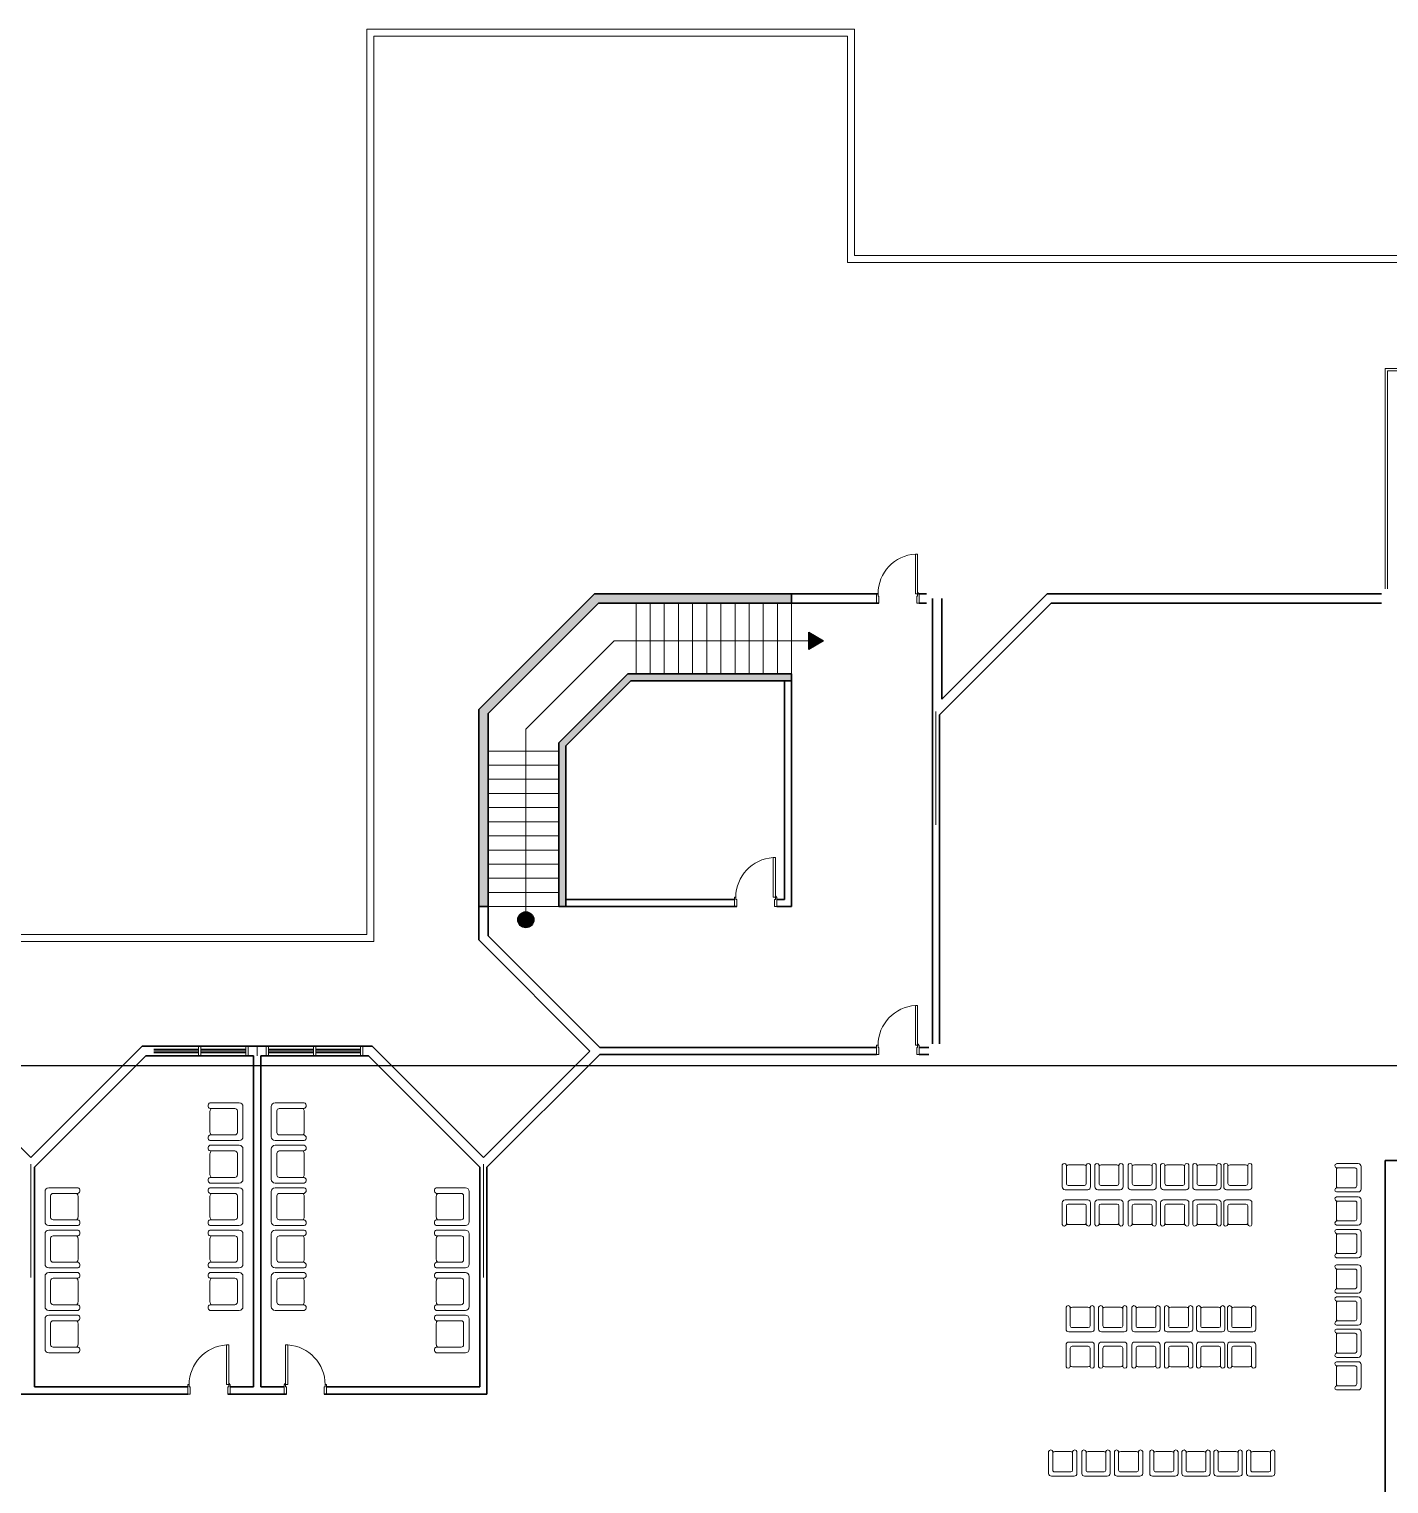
# Model space of a CAD drawing. Extents: x -64 to 135, y 290 to 405.
# Drawn here: x 36.56 to 65.41, y 368.22 to 399.07 of the extents above; entities that cross this region are included whole.
import ezdxf

# ---------------------------------------------------------------- set-up
doc = ezdxf.new("R2010")
doc.units = 0
doc.header["$LTSCALE"] = 0.15
for name, color, linetype in [('0 ARCH', 252, 'Continuous'), ('bound', 252, 'Continuous'), ('d1', 252, 'Continuous')]:
    doc.layers.add(name, color=color, linetype=linetype)
for name, color, linetype, lineweight in [('anal', 252, 'Continuous', 20), ('DOOR', 252, 'Continuous', 20), ('elev', 252, 'Continuous', 9), ('FUR', 252, 'Continuous', 9), ('wall', 252, 'Continuous', 30)]:
    doc.layers.add(name, color=color, linetype=linetype, lineweight=lineweight)

# ---------------------------------------------------------------- blocks, each defined once
blk = doc.blocks.new('SEAT02')
at = {"layer": 'FUR'}
for p, q in [((0, 0.32), (0, -0.32)), ((0.7, 0.4), (0.08, 0.4)), ((0.12, 0.23), (0.12, -0.23)), ((0.697, 0.28), (0.17, 0.28)), ((0.7, -0.22), (0.7, 0.22)), ((0.17, -0.28), (0.697, -0.28)), ((0.08, -0.4), (0.7, -0.4))]:
    blk.add_line(p, q, dxfattribs=at)
for centre, radius, start, end in [((0.08, 0.32), 0.08, 90, 180), ((0.677, 0.341), 0.0639, 288.8562, 68.5025), ((0.17, 0.23), 0.05, 90, 180), ((0.62, 0.22), 0.08, 0, 48.5904), ((0.17, -0.23), 0.05, 180, 270), ((0.62, -0.22), 0.08, 311.4096, 0), ((0.677, -0.341), 0.0639, 291.4975, 71.1438), ((0.08, -0.32), 0.08, 180, 270)]:
    blk.add_arc(centre, radius, start, end, dxfattribs=at)
blk = doc.blocks.new('D90')
at = {"layer": 'DOOR'}
for points in [[(0.03, 0.2), (0.03, 1.04), (0.078, 1.04), (0.078, 0.2)], [(0.03, 0.2), (0, 0.2), (0, 0), (0.05, 0), (0.05, 0.15), (0.03, 0.15)], [(0.87, 0.2), (0.9, 0.2), (0.9, 0), (0.85, 0), (0.85, 0.15), (0.87, 0.15)]]:
    blk.add_lwpolyline(points, close=True, dxfattribs=at)
blk.add_circle((0.02, 0.21), 0.01, dxfattribs=at)
blk.add_arc((0.025, 0.197), 0.845, 0.2218, 86.3889, dxfattribs=at)
blk = doc.blocks.new('ARCH')
at = {"layer": 'd1'}
for points in [[(53.414, 386.1), (53.1, 386.281), (53.1, 385.919)], [(47.27, 380.185, 1), (46.93, 380.185, 1)]]:
    blk.add_hatch(color=256, dxfattribs=at).paths.add_polyline_path(points)
at = {"layer": 'wall'}
h = blk.add_hatch(color=256, dxfattribs=at)
h.paths.add_polyline_path([(52.737, 385.4), (49.263, 385.4), (47.8, 383.937), (47.8, 380.463), (47.95, 380.463), (47.95, 380.613), (47.95, 383.875), (49.325, 385.25), (52.587, 385.25), (52.737, 385.25)])
h.paths.add_polyline_path([(52.737, 387.1), (48.559, 387.1), (48.459, 387), (52.737, 387)])
h.paths.add_polyline_path([(52.737, 387), (48.459, 387), (46.4, 384.941), (46.4, 384.659), (48.641, 386.9), (52.737, 386.9)])
h.paths.add_polyline_path([(46.3, 384.559), (46.4, 384.659), (46.4, 384.941), (46.1, 384.641), (46.1, 380.463), (46.3, 380.463)])
at = {"layer": 'anal'}
for p, q in [((43.725, 387), (43.725, 399.075)), ((43.725, 399.075), (54.075, 399.075)), ((54.075, 394.275), (54.075, 399.075)), ((43.875, 387), (43.875, 398.925)), ((43.875, 398.925), (53.925, 398.925)), ((53.925, 394.125), (53.925, 398.925)), ((65.925, 394.125), (53.925, 394.125)), ((65.925, 394.275), (54.075, 394.275)), ((65.325, 391.875), (65.325, 387.2)), ((69.275, 391.875), (65.325, 391.875)), ((65.375, 391.825), (65.375, 387.2)), ((69.275, 391.825), (65.375, 391.825)), ((65.375, 389.525), (65.375, 387.2)), ((43.725, 379.875), (43.725, 387)), ((43.875, 379.725), (43.875, 387)), ((55.8, 382.2), (55.8, 384.6)), ((55.8, 382.2), (55.8, 384.6)), ((55.8, 382.2), (55.8, 384.6)), ((55.8, 382.2), (55.8, 384.6)), ((55.8, 382.2), (55.8, 384.6)), ((55.8, 382.2), (55.8, 384.6)), ((55.8, 382.2), (55.8, 384.6)), ((55.8, 382.2), (55.8, 384.6)), ((55.8, 382.2), (55.8, 384.6)), ((55.8, 382.2), (55.8, 384.6)), ((55.8, 382.2), (55.8, 384.6)), ((55.8, 382.2), (55.8, 384.6)), ((55.8, 382.2), (55.8, 384.6)), ((55.8, 382.2), (55.8, 384.6)), ((55.8, 382.2), (55.8, 384.6)), ((55.8, 382.2), (55.8, 384.6)), ((55.8, 382.2), (55.8, 384.6)), ((55.8, 382.2), (55.8, 384.6)), ((5.325, 379.875), (43.725, 379.875)), ((5.475, 379.725), (43.875, 379.725)), ((39.208, 377.44), (40.158, 377.44)), ((39.208, 377.415), (40.158, 377.415)), ((39.208, 377.385), (40.158, 377.385)), ((40.158, 377.5), (40.158, 377.3)), ((40.208, 377.5), (40.208, 377.3)), ((40.208, 377.44), (41.158, 377.44)), ((40.208, 377.415), (41.158, 377.415)), ((40.208, 377.385), (41.158, 377.385)), ((41.158, 377.5), (41.158, 377.3)), ((41.158, 377.4), (41.158, 377.3)), ((41.208, 377.5), (41.592, 377.5)), ((41.208, 377.4), (41.208, 377.5)), ((41.208, 377.4), (41.208, 377.3)), ((41.4, 377.5), (41.4, 377.3)), ((41.592, 377.4), (41.592, 377.5)), ((41.592, 377.4), (41.592, 377.3)), ((41.642, 377.5), (41.642, 377.3)), ((42.592, 377.44), (41.642, 377.44)), ((42.592, 377.415), (41.642, 377.415)), ((41.642, 377.4), (41.642, 377.3)), ((42.592, 377.385), (41.642, 377.385)), ((42.592, 377.5), (42.592, 377.3)), ((42.642, 377.5), (42.642, 377.3)), ((43.592, 377.44), (42.642, 377.44)), ((43.592, 377.415), (42.642, 377.415)), ((43.592, 377.385), (42.642, 377.385)), ((43.592, 377.5), (43.592, 377.3)), ((43.592, 377.4), (43.592, 377.3)), ((43.642, 377.4), (43.642, 377.5)), ((43.642, 377.4), (43.642, 377.3)), ((39.208, 377.36), (40.158, 377.36)), ((40.208, 377.36), (41.158, 377.36)), ((42.592, 377.36), (41.642, 377.36)), ((43.592, 377.36), (42.642, 377.36)), ((36.6, 372.6), (36.6, 375)), ((36.6, 372.6), (36.6, 375)), ((36.6, 372.6), (36.6, 375)), ((36.6, 372.6), (36.6, 375)), ((36.6, 372.6), (36.6, 375)), ((36.6, 372.6), (36.6, 375)), ((36.6, 372.6), (36.6, 375)), ((36.6, 372.6), (36.6, 375)), ((36.6, 372.6), (36.6, 375)), ((36.6, 372.6), (36.6, 375)), ((36.6, 372.6), (36.6, 375)), ((36.6, 372.6), (36.6, 375)), ((36.6, 372.6), (36.6, 375)), ((36.6, 372.6), (36.6, 375)), ((36.6, 372.6), (36.6, 375)), ((36.6, 372.6), (36.6, 375)), ((36.6, 372.6), (36.6, 375)), ((36.6, 372.6), (36.6, 375)), ((46.2, 372.6), (46.2, 375)), ((46.2, 372.6), (46.2, 375)), ((46.2, 372.6), (46.2, 375)), ((46.2, 372.6), (46.2, 375)), ((46.2, 372.6), (46.2, 375)), ((46.2, 372.6), (46.2, 375)), ((46.2, 372.6), (46.2, 375)), ((46.2, 372.6), (46.2, 375)), ((46.2, 372.6), (46.2, 375)), ((46.2, 372.6), (46.2, 375)), ((46.2, 372.6), (46.2, 375)), ((46.2, 372.6), (46.2, 375)), ((46.2, 372.6), (46.2, 375)), ((46.2, 372.6), (46.2, 375)), ((46.2, 372.6), (46.2, 375)), ((46.2, 372.6), (46.2, 375)), ((46.2, 372.6), (46.2, 375)), ((46.2, 372.6), (46.2, 375))]:
    blk.add_line(p, q, dxfattribs=at)
at = {"layer": 'bound', "color": 2}
blk.add_lwpolyline([(91.902, 377.348), (94.426, 377.348), (94.426, 312.722), (-14.994, 312.722), (-14.994, 377.09), (94.639, 377.09)], dxfattribs=at)
at = {"layer": 'd1'}
blk.add_lwpolyline([(53.414, 386.1), (53.1, 385.919), (53.1, 386.281)], close=True, dxfattribs=at)
blk.add_circle((47.1, 380.185), 0.17, dxfattribs=at)
at = {"layer": 'DOOR'}
for p, q in [((55.363, 387.94), (55.363, 387.1)), ((55.411, 387.94), (55.363, 387.94)), ((55.411, 387.1), (55.411, 387.94)), ((54.541, 387.1), (54.541, 386.9)), ((54.571, 387.1), (54.541, 387.1)), ((54.571, 387.05), (54.571, 387.1)), ((54.591, 387.05), (54.571, 387.05)), ((54.591, 386.9), (54.591, 387.05)), ((55.363, 387.1), (55.411, 387.1)), ((55.391, 387.05), (55.411, 387.05)), ((55.391, 386.9), (55.391, 387.05)), ((55.411, 387.05), (55.411, 387.1)), ((55.411, 387.1), (55.421, 387.1)), ((55.421, 387.1), (55.441, 387.1)), ((55.441, 387.1), (55.441, 386.9)), ((54.541, 386.9), (54.591, 386.9)), ((55.441, 386.9), (55.391, 386.9)), ((52.344, 381.503), (52.344, 380.663)), ((52.393, 381.503), (52.344, 381.503)), ((52.393, 380.663), (52.393, 381.503)), ((51.523, 380.663), (51.523, 380.463)), ((51.553, 380.663), (51.523, 380.663)), ((51.523, 380.463), (51.573, 380.463)), ((51.553, 380.613), (51.553, 380.663)), ((51.573, 380.613), (51.553, 380.613)), ((51.573, 380.463), (51.573, 380.613)), ((52.344, 380.663), (52.393, 380.663)), ((52.373, 380.613), (52.393, 380.613)), ((52.373, 380.463), (52.373, 380.613)), ((52.423, 380.463), (52.373, 380.463)), ((52.393, 380.613), (52.393, 380.663)), ((52.393, 380.663), (52.423, 380.663)), ((52.423, 380.663), (52.423, 380.463)), ((55.411, 378.365), (55.363, 378.365)), ((55.363, 378.365), (55.363, 377.525)), ((55.411, 377.525), (55.411, 378.365)), ((54.571, 377.525), (54.541, 377.525)), ((54.541, 377.525), (54.541, 377.325)), ((54.571, 377.475), (54.571, 377.525)), ((54.591, 377.475), (54.571, 377.475)), ((54.591, 377.325), (54.591, 377.475)), ((55.363, 377.525), (55.411, 377.525)), ((55.391, 377.325), (55.391, 377.475)), ((55.391, 377.475), (55.411, 377.475)), ((55.411, 377.525), (55.441, 377.525)), ((55.411, 377.475), (55.411, 377.525)), ((55.441, 377.525), (55.441, 377.325)), ((54.541, 377.325), (54.591, 377.325)), ((55.441, 377.325), (55.391, 377.325))]:
    blk.add_line(p, q, dxfattribs=at)
for centre in [(55.421, 387.11), (52.403, 380.673), (55.421, 377.535)]:
    blk.add_circle(centre, 0.01, dxfattribs=at)
for centre in [(55.416, 387.097), (52.398, 380.659), (55.416, 377.522)]:
    blk.add_arc(centre, 0.845, 93.6111, 179.7782, dxfattribs=at)
at = {"layer": 'elev'}
for p, q in [((49.437, 385.4), (49.437, 386.9)), ((49.737, 385.4), (49.737, 386.9)), ((50.037, 385.4), (50.037, 386.9)), ((50.337, 385.4), (50.337, 386.9)), ((50.637, 385.4), (50.637, 386.9)), ((50.937, 385.4), (50.937, 386.9)), ((51.237, 385.4), (51.237, 386.9)), ((51.537, 385.4), (51.537, 386.9)), ((51.837, 385.4), (51.837, 386.9)), ((52.137, 385.4), (52.137, 386.9)), ((52.437, 385.4), (52.437, 386.9)), ((52.737, 385.4), (52.737, 386.9)), ((48.973, 386.1), (47.1, 384.227)), ((53.4, 386.1), (48.973, 386.1)), ((47.1, 380.185), (47.1, 384.227)), ((47.8, 383.763), (46.3, 383.763)), ((47.8, 383.463), (46.3, 383.463)), ((47.8, 383.163), (46.3, 383.163)), ((47.8, 382.863), (46.3, 382.863)), ((47.8, 382.563), (46.3, 382.563)), ((47.8, 382.263), (46.3, 382.263)), ((47.8, 381.963), (46.3, 381.963)), ((47.8, 381.663), (46.3, 381.663)), ((47.8, 381.363), (46.3, 381.363)), ((47.8, 381.063), (46.3, 381.063)), ((47.8, 380.763), (46.3, 380.763)), ((47.8, 380.463), (46.3, 380.463))]:
    blk.add_line(p, q, dxfattribs=at)
at = {"layer": 'FUR'}
for p, q in [((58.478, 374.984), (58.478, 374.519)), ((58.568, 374.982), (58.568, 374.587)), ((58.943, 374.984), (58.613, 374.984)), ((58.988, 374.587), (58.988, 374.982)), ((59.078, 374.519), (59.078, 374.984)), ((59.17, 374.984), (59.17, 374.519)), ((59.26, 374.982), (59.26, 374.587)), ((59.635, 374.984), (59.305, 374.984)), ((59.68, 374.587), (59.68, 374.982)), ((59.77, 374.519), (59.77, 374.984)), ((59.874, 374.984), (59.874, 374.519)), ((59.964, 374.982), (59.964, 374.587)), ((60.339, 374.984), (60.009, 374.984)), ((60.384, 374.587), (60.384, 374.982)), ((60.474, 374.519), (60.474, 374.984)), ((60.565, 374.984), (60.565, 374.519)), ((60.655, 374.982), (60.655, 374.587)), ((61.03, 374.984), (60.7, 374.984)), ((61.075, 374.587), (61.075, 374.982)), ((61.165, 374.519), (61.165, 374.984)), ((61.247, 374.984), (61.247, 374.519)), ((61.337, 374.982), (61.337, 374.587)), ((61.712, 374.984), (61.382, 374.984)), ((61.757, 374.587), (61.757, 374.982)), ((61.847, 374.519), (61.847, 374.984)), ((61.903, 374.984), (61.903, 374.519)), ((61.993, 374.982), (61.993, 374.587)), ((62.368, 374.984), (62.038, 374.984)), ((62.413, 374.587), (62.413, 374.982)), ((62.503, 374.519), (62.503, 374.984)), ((64.758, 375.011), (64.293, 375.011)), ((64.69, 374.921), (64.295, 374.921)), ((64.818, 374.471), (64.818, 374.951)), ((64.293, 374.876), (64.293, 374.546)), ((64.728, 374.539), (64.728, 374.884)), ((58.538, 374.459), (59.018, 374.459)), ((58.605, 374.549), (58.95, 374.549)), ((59.23, 374.459), (59.71, 374.459)), ((59.297, 374.549), (59.642, 374.549)), ((59.934, 374.459), (60.414, 374.459)), ((60.001, 374.549), (60.346, 374.549)), ((60.625, 374.459), (61.105, 374.459)), ((60.693, 374.549), (61.038, 374.549)), ((61.307, 374.459), (61.787, 374.459)), ((61.374, 374.549), (61.719, 374.549)), ((61.963, 374.459), (62.443, 374.459)), ((62.03, 374.549), (62.375, 374.549)), ((64.293, 374.411), (64.758, 374.411)), ((64.758, 374.307), (64.293, 374.307)), ((64.295, 374.501), (64.69, 374.501)), ((58.478, 373.718), (58.478, 374.183)), ((58.538, 374.243), (59.018, 374.243)), ((58.568, 373.72), (58.568, 374.115)), ((58.605, 374.153), (58.95, 374.153)), ((58.988, 374.115), (58.988, 373.72)), ((59.078, 374.183), (59.078, 373.718)), ((59.17, 373.718), (59.17, 374.183)), ((59.23, 374.243), (59.71, 374.243)), ((59.26, 373.72), (59.26, 374.115)), ((59.297, 374.153), (59.642, 374.153)), ((59.68, 374.115), (59.68, 373.72)), ((59.77, 374.183), (59.77, 373.718)), ((59.874, 373.718), (59.874, 374.183)), ((59.934, 374.243), (60.414, 374.243)), ((59.964, 373.72), (59.964, 374.115)), ((60.001, 374.153), (60.346, 374.153)), ((60.384, 374.115), (60.384, 373.72)), ((60.474, 374.183), (60.474, 373.718)), ((60.565, 373.718), (60.565, 374.183)), ((60.625, 374.243), (61.105, 374.243)), ((60.655, 373.72), (60.655, 374.115)), ((60.693, 374.153), (61.038, 374.153)), ((61.075, 374.115), (61.075, 373.72)), ((61.165, 374.183), (61.165, 373.718)), ((61.247, 373.718), (61.247, 374.183)), ((61.307, 374.243), (61.787, 374.243)), ((61.337, 373.72), (61.337, 374.115)), ((61.374, 374.153), (61.719, 374.153)), ((61.757, 374.115), (61.757, 373.72)), ((61.847, 374.183), (61.847, 373.718)), ((61.903, 373.718), (61.903, 374.183)), ((61.963, 374.243), (62.443, 374.243)), ((61.993, 373.72), (61.993, 374.115)), ((62.03, 374.153), (62.375, 374.153)), ((62.413, 374.115), (62.413, 373.72)), ((62.503, 374.183), (62.503, 373.718)), ((64.293, 374.172), (64.293, 373.842)), ((64.69, 374.217), (64.295, 374.217)), ((64.728, 373.835), (64.728, 374.18)), ((64.818, 373.767), (64.818, 374.247)), ((58.943, 373.718), (58.613, 373.718)), ((59.635, 373.718), (59.305, 373.718)), ((60.339, 373.718), (60.009, 373.718)), ((61.03, 373.718), (60.7, 373.718)), ((61.712, 373.718), (61.382, 373.718)), ((62.368, 373.718), (62.038, 373.718)), ((64.293, 373.707), (64.758, 373.707)), ((64.295, 373.797), (64.69, 373.797)), ((64.758, 373.615), (64.293, 373.615)), ((64.293, 373.48), (64.293, 373.15)), ((64.69, 373.525), (64.295, 373.525)), ((64.728, 373.143), (64.728, 373.488)), ((64.818, 373.075), (64.818, 373.555)), ((64.295, 373.105), (64.69, 373.105)), ((64.293, 373.015), (64.758, 373.015)), ((64.758, 372.866), (64.293, 372.866)), ((64.69, 372.776), (64.295, 372.776)), ((64.818, 372.326), (64.818, 372.806)), ((64.293, 372.731), (64.293, 372.401)), ((64.728, 372.394), (64.728, 372.739)), ((64.293, 372.266), (64.758, 372.266)), ((64.758, 372.185), (64.293, 372.185)), ((64.295, 372.356), (64.69, 372.356)), ((58.558, 371.969), (58.558, 371.504)), ((58.648, 371.967), (58.648, 371.572)), ((59.023, 371.969), (58.693, 371.969)), ((59.068, 371.572), (59.068, 371.967)), ((59.158, 371.504), (59.158, 371.969)), ((59.25, 371.969), (59.25, 371.504)), ((59.34, 371.967), (59.34, 371.572)), ((59.715, 371.969), (59.385, 371.969)), ((59.76, 371.572), (59.76, 371.967)), ((59.85, 371.504), (59.85, 371.969)), ((59.954, 371.969), (59.954, 371.504)), ((60.044, 371.967), (60.044, 371.572)), ((60.419, 371.969), (60.089, 371.969)), ((60.464, 371.572), (60.464, 371.967)), ((60.554, 371.504), (60.554, 371.969)), ((60.646, 371.969), (60.646, 371.504)), ((60.736, 371.967), (60.736, 371.572)), ((61.111, 371.969), (60.781, 371.969)), ((61.156, 371.572), (61.156, 371.967)), ((61.246, 371.504), (61.246, 371.969)), ((61.328, 371.969), (61.328, 371.504)), ((61.418, 371.967), (61.418, 371.572)), ((61.793, 371.969), (61.463, 371.969)), ((61.838, 371.572), (61.838, 371.967)), ((61.928, 371.504), (61.928, 371.969)), ((61.983, 371.969), (61.983, 371.504)), ((62.073, 371.967), (62.073, 371.572)), ((62.448, 371.969), (62.118, 371.969)), ((62.493, 371.572), (62.493, 371.967)), ((62.583, 371.504), (62.583, 371.969)), ((64.293, 372.05), (64.293, 371.72)), ((64.69, 372.095), (64.295, 372.095)), ((64.728, 371.712), (64.728, 372.057)), ((64.818, 371.645), (64.818, 372.125)), ((58.686, 371.534), (59.031, 371.534)), ((59.378, 371.534), (59.723, 371.534)), ((60.082, 371.534), (60.427, 371.534)), ((60.773, 371.534), (61.118, 371.534)), ((61.455, 371.534), (61.8, 371.534)), ((62.111, 371.534), (62.456, 371.534)), ((64.293, 371.585), (64.758, 371.585)), ((64.295, 371.675), (64.69, 371.675)), ((58.618, 371.444), (59.098, 371.444)), ((58.618, 371.228), (59.098, 371.228)), ((59.31, 371.444), (59.79, 371.444)), ((59.31, 371.228), (59.79, 371.228)), ((60.014, 371.444), (60.494, 371.444)), ((60.014, 371.228), (60.494, 371.228)), ((60.706, 371.444), (61.186, 371.444)), ((60.706, 371.228), (61.186, 371.228)), ((61.388, 371.444), (61.868, 371.444)), ((61.388, 371.228), (61.868, 371.228)), ((62.043, 371.444), (62.523, 371.444)), ((62.043, 371.228), (62.523, 371.228)), ((64.758, 371.503), (64.293, 371.503)), ((64.293, 371.368), (64.293, 371.038)), ((64.69, 371.413), (64.295, 371.413)), ((64.728, 371.03), (64.728, 371.375)), ((64.818, 370.963), (64.818, 371.443)), ((58.558, 370.703), (58.558, 371.168)), ((58.648, 370.705), (58.648, 371.101)), ((58.686, 371.138), (59.031, 371.138)), ((59.068, 371.101), (59.068, 370.705)), ((59.158, 371.168), (59.158, 370.703)), ((59.25, 370.703), (59.25, 371.168)), ((59.34, 370.705), (59.34, 371.101)), ((59.378, 371.138), (59.723, 371.138)), ((59.76, 371.101), (59.76, 370.705)), ((59.85, 371.168), (59.85, 370.703)), ((59.954, 370.703), (59.954, 371.168)), ((60.044, 370.705), (60.044, 371.101)), ((60.082, 371.138), (60.427, 371.138)), ((60.464, 371.101), (60.464, 370.705)), ((60.554, 371.168), (60.554, 370.703)), ((60.646, 370.703), (60.646, 371.168)), ((60.736, 370.705), (60.736, 371.101)), ((60.773, 371.138), (61.118, 371.138)), ((61.156, 371.101), (61.156, 370.705)), ((61.246, 371.168), (61.246, 370.703)), ((61.328, 370.703), (61.328, 371.168)), ((61.418, 370.705), (61.418, 371.101)), ((61.455, 371.138), (61.8, 371.138)), ((61.838, 371.101), (61.838, 370.705)), ((61.928, 371.168), (61.928, 370.703)), ((61.983, 370.703), (61.983, 371.168)), ((62.073, 370.705), (62.073, 371.101)), ((62.111, 371.138), (62.456, 371.138)), ((62.493, 371.101), (62.493, 370.705)), ((62.583, 371.168), (62.583, 370.703)), ((64.293, 370.903), (64.758, 370.903)), ((64.295, 370.993), (64.69, 370.993)), ((59.023, 370.703), (58.693, 370.703)), ((59.715, 370.703), (59.385, 370.703)), ((60.419, 370.703), (60.089, 370.703)), ((61.111, 370.703), (60.781, 370.703)), ((61.793, 370.703), (61.463, 370.703)), ((62.448, 370.703), (62.118, 370.703)), ((64.758, 370.811), (64.293, 370.811)), ((64.293, 370.676), (64.293, 370.346)), ((64.69, 370.721), (64.295, 370.721)), ((64.728, 370.339), (64.728, 370.684)), ((64.818, 370.271), (64.818, 370.751)), ((64.295, 370.301), (64.69, 370.301)), ((64.293, 370.211), (64.758, 370.211)), ((58.189, 368.442), (58.189, 368.907)), ((58.279, 368.51), (58.279, 368.905)), ((58.324, 368.907), (58.654, 368.907)), ((58.699, 368.905), (58.699, 368.51)), ((58.789, 368.907), (58.789, 368.442)), ((58.893, 368.442), (58.893, 368.907)), ((58.983, 368.51), (58.983, 368.905)), ((59.028, 368.907), (59.358, 368.907)), ((59.403, 368.905), (59.403, 368.51)), ((59.493, 368.907), (59.493, 368.442)), ((59.585, 368.442), (59.585, 368.907)), ((59.675, 368.51), (59.675, 368.905)), ((59.72, 368.907), (60.05, 368.907)), ((60.095, 368.905), (60.095, 368.51)), ((60.185, 368.907), (60.185, 368.442)), ((60.334, 368.442), (60.334, 368.907)), ((60.424, 368.51), (60.424, 368.905)), ((60.469, 368.907), (60.799, 368.907)), ((60.844, 368.905), (60.844, 368.51)), ((60.934, 368.907), (60.934, 368.442)), ((61.015, 368.442), (61.015, 368.907)), ((61.105, 368.51), (61.105, 368.905)), ((61.15, 368.907), (61.48, 368.907)), ((61.525, 368.905), (61.525, 368.51)), ((61.615, 368.907), (61.615, 368.442)), ((61.697, 368.442), (61.697, 368.907)), ((61.787, 368.51), (61.787, 368.905)), ((61.832, 368.907), (62.162, 368.907)), ((62.207, 368.905), (62.207, 368.51)), ((62.297, 368.907), (62.297, 368.442)), ((62.389, 368.442), (62.389, 368.907)), ((62.479, 368.51), (62.479, 368.905)), ((62.524, 368.907), (62.854, 368.907)), ((62.899, 368.905), (62.899, 368.51)), ((62.989, 368.907), (62.989, 368.442)), ((58.661, 368.472), (58.316, 368.472)), ((59.365, 368.472), (59.02, 368.472)), ((60.057, 368.472), (59.712, 368.472)), ((60.806, 368.472), (60.461, 368.472)), ((61.488, 368.472), (61.143, 368.472)), ((62.17, 368.472), (61.825, 368.472)), ((62.861, 368.472), (62.516, 368.472)), ((58.729, 368.382), (58.249, 368.382)), ((59.433, 368.382), (58.953, 368.382)), ((60.125, 368.382), (59.645, 368.382)), ((60.874, 368.382), (60.394, 368.382)), ((61.555, 368.382), (61.075, 368.382)), ((62.237, 368.382), (61.757, 368.382)), ((62.929, 368.382), (62.449, 368.382))]:
    blk.add_line(p, q, dxfattribs=at)
for centre, major_axis, start_param, end_param in [((58.522, 374.966), (-0.0339, 0.0339), 4.256093, 6.69338), ((58.613, 374.924), (-0.0424, 0.0424), -0.785398, 0.062664), ((58.943, 374.924), (0.0424, 0.0424), 6.220521, 7.068583), ((59.033, 374.966), (0.0339, 0.0339), 5.87299, 8.310278), ((59.214, 374.966), (-0.0339, 0.0339), 4.256093, 6.69338), ((59.305, 374.924), (-0.0424, 0.0424), -0.785398, 0.062664), ((59.635, 374.924), (0.0424, 0.0424), 6.220521, 7.068583), ((59.725, 374.966), (0.0339, 0.0339), 5.87299, 8.310278), ((59.918, 374.966), (-0.0339, 0.0339), 4.256093, 6.69338), ((60.009, 374.924), (-0.0424, 0.0424), -0.785398, 0.062664), ((60.339, 374.924), (0.0424, 0.0424), 6.220521, 7.068583), ((60.429, 374.966), (0.0339, 0.0339), 5.87299, 8.310278), ((60.61, 374.966), (-0.0339, 0.0339), 4.256093, 6.69338), ((60.7, 374.924), (-0.0424, 0.0424), -0.785398, 0.062664), ((61.03, 374.924), (0.0424, 0.0424), 6.220521, 7.068583), ((61.121, 374.966), (0.0339, 0.0339), 5.87299, 8.310278), ((61.292, 374.966), (-0.0339, 0.0339), 4.256093, 6.69338), ((61.382, 374.924), (-0.0424, 0.0424), -0.785398, 0.062664), ((61.712, 374.924), (0.0424, 0.0424), 6.220521, 7.068583), ((61.802, 374.966), (0.0339, 0.0339), 5.87299, 8.310278), ((61.947, 374.966), (-0.0339, 0.0339), 4.256093, 6.69338), ((62.038, 374.924), (-0.0424, 0.0424), -0.785398, 0.062664), ((62.368, 374.924), (0.0424, 0.0424), 6.220521, 7.068583), ((62.458, 374.966), (0.0339, 0.0339), 5.87299, 8.310278), ((64.31, 374.966), (-0.0339, 0.0339), 5.87299, 8.310278), ((64.353, 374.876), (-0.0424, 0.0424), 6.220521, 7.068583), ((64.69, 374.884), (-0.0265, -0.0265), 2.356194, 3.926991), ((64.758, 374.951), (-0.0424, 0.0424), 3.926991, 5.497787), ((58.538, 374.519), (-0.0424, 0.0424), 0.785398, 2.356194), ((58.605, 374.587), (0.0265, 0.0265), 2.356194, 3.926991), ((58.95, 374.587), (0.0265, 0.0265), 3.926991, 5.497787), ((59.018, 374.519), (0.0424, 0.0424), 3.926991, 5.497787), ((59.23, 374.519), (-0.0424, 0.0424), 0.785398, 2.356194), ((59.297, 374.587), (0.0265, 0.0265), 2.356194, 3.926991), ((59.642, 374.587), (0.0265, 0.0265), 3.926991, 5.497787), ((59.71, 374.519), (0.0424, 0.0424), 3.926991, 5.497787), ((59.934, 374.519), (-0.0424, 0.0424), 0.785398, 2.356194), ((60.001, 374.587), (0.0265, 0.0265), 2.356194, 3.926991), ((60.346, 374.587), (0.0265, 0.0265), 3.926991, 5.497787), ((60.414, 374.519), (0.0424, 0.0424), 3.926991, 5.497787), ((60.625, 374.519), (-0.0424, 0.0424), 0.785398, 2.356194), ((60.693, 374.587), (0.0265, 0.0265), 2.356194, 3.926991), ((61.038, 374.587), (0.0265, 0.0265), 3.926991, 5.497787), ((61.105, 374.519), (0.0424, 0.0424), 3.926991, 5.497787), ((61.307, 374.519), (-0.0424, 0.0424), 0.785398, 2.356194), ((61.374, 374.587), (0.0265, 0.0265), 2.356194, 3.926991), ((61.719, 374.587), (0.0265, 0.0265), 3.926991, 5.497787), ((61.787, 374.519), (0.0424, 0.0424), 3.926991, 5.497787), ((61.963, 374.519), (-0.0424, 0.0424), 0.785398, 2.356194), ((62.03, 374.587), (0.0265, 0.0265), 2.356194, 3.926991), ((62.375, 374.587), (0.0265, 0.0265), 3.926991, 5.497787), ((62.443, 374.519), (0.0424, 0.0424), 3.926991, 5.497787), ((64.31, 374.456), (-0.0339, -0.0339), 4.256093, 6.69338), ((64.31, 374.263), (-0.0339, 0.0339), 5.87299, 8.310278), ((64.353, 374.546), (-0.0424, -0.0424), -0.785398, 0.062664), ((64.69, 374.539), (-0.0265, -0.0265), 0.785398, 2.356194), ((64.758, 374.471), (-0.0424, -0.0424), 0.785398, 2.356194), ((64.758, 374.247), (-0.0424, 0.0424), 3.926991, 5.497787), ((64.353, 374.172), (-0.0424, 0.0424), 6.220521, 7.068583), ((64.69, 374.18), (-0.0265, -0.0265), 2.356194, 3.926991), ((64.31, 373.752), (-0.0339, -0.0339), 4.256093, 6.69338), ((64.353, 373.842), (-0.0424, -0.0424), -0.785398, 0.062664), ((64.69, 373.835), (-0.0265, -0.0265), 0.785398, 2.356194), ((64.758, 373.767), (-0.0424, -0.0424), 0.785398, 2.356194), ((64.31, 373.571), (-0.0339, 0.0339), 5.87299, 8.310278), ((64.353, 373.48), (-0.0424, 0.0424), 6.220521, 7.068583), ((64.69, 373.488), (-0.0265, -0.0265), 2.356194, 3.926991), ((64.758, 373.555), (-0.0424, 0.0424), 3.926991, 5.497787), ((64.31, 373.06), (-0.0339, -0.0339), 4.256093, 6.69338), ((64.353, 373.15), (-0.0424, -0.0424), -0.785398, 0.062664), ((64.69, 373.143), (-0.0265, -0.0265), 0.785398, 2.356194), ((64.758, 373.075), (-0.0424, -0.0424), 0.785398, 2.356194), ((64.31, 372.822), (-0.0339, 0.0339), 5.87299, 8.310278), ((64.353, 372.731), (-0.0424, 0.0424), 6.220521, 7.068583), ((64.69, 372.739), (-0.0265, -0.0265), 2.356194, 3.926991), ((64.758, 372.806), (-0.0424, 0.0424), 3.926991, 5.497787), ((64.31, 372.311), (-0.0339, -0.0339), 4.256093, 6.69338), ((64.31, 372.14), (-0.0339, 0.0339), 5.87299, 8.310278), ((64.353, 372.401), (-0.0424, -0.0424), -0.785398, 0.062664), ((64.69, 372.394), (-0.0265, -0.0265), 0.785398, 2.356194), ((64.758, 372.326), (-0.0424, -0.0424), 0.785398, 2.356194), ((64.758, 372.125), (-0.0424, 0.0424), 3.926991, 5.497787), ((58.603, 371.952), (-0.0339, 0.0339), 4.256093, 6.69338), ((58.693, 371.909), (-0.0424, 0.0424), -0.785398, 0.062664), ((59.023, 371.909), (0.0424, 0.0424), 6.220521, 7.068583), ((59.114, 371.952), (0.0339, 0.0339), 5.87299, 8.310278), ((59.295, 371.952), (-0.0339, 0.0339), 4.256093, 6.69338), ((59.385, 371.909), (-0.0424, 0.0424), -0.785398, 0.062664), ((59.715, 371.909), (0.0424, 0.0424), 6.220521, 7.068583), ((59.806, 371.952), (0.0339, 0.0339), 5.87299, 8.310278), ((59.999, 371.952), (-0.0339, 0.0339), 4.256093, 6.69338), ((60.089, 371.909), (-0.0424, 0.0424), -0.785398, 0.062664), ((60.419, 371.909), (0.0424, 0.0424), 6.220521, 7.068583), ((60.509, 371.952), (0.0339, 0.0339), 5.87299, 8.310278), ((60.691, 371.952), (-0.0339, 0.0339), 4.256093, 6.69338), ((60.781, 371.909), (-0.0424, 0.0424), -0.785398, 0.062664), ((61.111, 371.909), (0.0424, 0.0424), 6.220521, 7.068583), ((61.201, 371.952), (0.0339, 0.0339), 5.87299, 8.310278), ((61.372, 371.952), (-0.0339, 0.0339), 4.256093, 6.69338), ((61.463, 371.909), (-0.0424, 0.0424), -0.785398, 0.062664), ((61.793, 371.909), (0.0424, 0.0424), 6.220521, 7.068583), ((61.883, 371.952), (0.0339, 0.0339), 5.87299, 8.310278), ((62.028, 371.952), (-0.0339, 0.0339), 4.256093, 6.69338), ((62.118, 371.909), (-0.0424, 0.0424), -0.785398, 0.062664), ((62.448, 371.909), (0.0424, 0.0424), 6.220521, 7.068583), ((62.539, 371.952), (0.0339, 0.0339), 5.87299, 8.310278), ((64.353, 372.05), (-0.0424, 0.0424), 6.220521, 7.068583), ((64.69, 372.057), (-0.0265, -0.0265), 2.356194, 3.926991), ((58.686, 371.572), (0.0265, 0.0265), 2.356194, 3.926991), ((59.031, 371.572), (0.0265, 0.0265), 3.926991, 5.497787), ((59.378, 371.572), (0.0265, 0.0265), 2.356194, 3.926991), ((59.723, 371.572), (0.0265, 0.0265), 3.926991, 5.497787), ((60.082, 371.572), (0.0265, 0.0265), 2.356194, 3.926991), ((60.427, 371.572), (0.0265, 0.0265), 3.926991, 5.497787), ((60.773, 371.572), (0.0265, 0.0265), 2.356194, 3.926991), ((61.118, 371.572), (0.0265, 0.0265), 3.926991, 5.497787), ((61.455, 371.572), (0.0265, 0.0265), 2.356194, 3.926991), ((61.8, 371.572), (0.0265, 0.0265), 3.926991, 5.497787), ((62.111, 371.572), (0.0265, 0.0265), 2.356194, 3.926991), ((62.456, 371.572), (0.0265, 0.0265), 3.926991, 5.497787), ((64.31, 371.629), (-0.0339, -0.0339), 4.256093, 6.69338), ((64.353, 371.72), (-0.0424, -0.0424), -0.785398, 0.062664), ((64.69, 371.712), (-0.0265, -0.0265), 0.785398, 2.356194), ((64.758, 371.645), (-0.0424, -0.0424), 0.785398, 2.356194), ((58.618, 371.504), (-0.0424, 0.0424), 0.785398, 2.356194), ((59.098, 371.504), (0.0424, 0.0424), 3.926991, 5.497787), ((59.31, 371.504), (-0.0424, 0.0424), 0.785398, 2.356194), ((59.79, 371.504), (0.0424, 0.0424), 3.926991, 5.497787), ((60.014, 371.504), (-0.0424, 0.0424), 0.785398, 2.356194), ((60.494, 371.504), (0.0424, 0.0424), 3.926991, 5.497787), ((60.706, 371.504), (-0.0424, 0.0424), 0.785398, 2.356194), ((61.186, 371.504), (0.0424, 0.0424), 3.926991, 5.497787), ((61.388, 371.504), (-0.0424, 0.0424), 0.785398, 2.356194), ((61.868, 371.504), (0.0424, 0.0424), 3.926991, 5.497787), ((62.043, 371.504), (-0.0424, 0.0424), 0.785398, 2.356194), ((62.523, 371.504), (0.0424, 0.0424), 3.926991, 5.497787), ((64.31, 371.458), (-0.0339, 0.0339), 5.87299, 8.310278), ((64.353, 371.368), (-0.0424, 0.0424), 6.220521, 7.068583), ((64.69, 371.375), (-0.0265, -0.0265), 2.356194, 3.926991), ((64.758, 371.443), (-0.0424, 0.0424), 3.926991, 5.497787), ((64.31, 370.948), (-0.0339, -0.0339), 4.256093, 6.69338), ((64.353, 371.038), (-0.0424, -0.0424), -0.785398, 0.062664), ((64.69, 371.03), (-0.0265, -0.0265), 0.785398, 2.356194), ((64.758, 370.963), (-0.0424, -0.0424), 0.785398, 2.356194), ((64.31, 370.766), (-0.0339, 0.0339), 5.87299, 8.310278), ((64.353, 370.676), (-0.0424, 0.0424), 6.220521, 7.068583), ((64.69, 370.684), (-0.0265, -0.0265), 2.356194, 3.926991), ((64.758, 370.751), (-0.0424, 0.0424), 3.926991, 5.497787), ((64.31, 370.256), (-0.0339, -0.0339), 4.256093, 6.69338), ((64.353, 370.346), (-0.0424, -0.0424), -0.785398, 0.062664), ((64.69, 370.339), (-0.0265, -0.0265), 0.785398, 2.356194), ((64.758, 370.271), (-0.0424, -0.0424), 0.785398, 2.356194)]:
    blk.add_ellipse(centre, major_axis=major_axis, ratio=1, start_param=start_param, end_param=end_param, dxfattribs=at)
at = {"layer": 'FUR', "extrusion": (0, 0, -1)}
for centre, major_axis, start_param, end_param in [((58.538, 374.183), (0.0424, 0.0424), 3.926991, 5.497787), ((58.605, 374.115), (0.0265, 0.0265), 3.926991, 5.497787), ((58.95, 374.115), (0.0265, 0.0265), -0.785398, 0.785398), ((59.018, 374.183), (-0.0424, 0.0424), 0.785398, 2.356194), ((59.23, 374.183), (0.0424, 0.0424), 3.926991, 5.497787), ((59.297, 374.115), (0.0265, 0.0265), 3.926991, 5.497787), ((59.642, 374.115), (0.0265, 0.0265), -0.785398, 0.785398), ((59.71, 374.183), (-0.0424, 0.0424), 0.785398, 2.356194), ((59.934, 374.183), (0.0424, 0.0424), 3.926991, 5.497787), ((60.001, 374.115), (0.0265, 0.0265), 3.926991, 5.497787), ((60.346, 374.115), (0.0265, 0.0265), -0.785398, 0.785398), ((60.414, 374.183), (-0.0424, 0.0424), 0.785398, 2.356194), ((60.625, 374.183), (0.0424, 0.0424), 3.926991, 5.497787), ((60.693, 374.115), (0.0265, 0.0265), 3.926991, 5.497787), ((61.038, 374.115), (0.0265, 0.0265), -0.785398, 0.785398), ((61.105, 374.183), (-0.0424, 0.0424), 0.785398, 2.356194), ((61.307, 374.183), (0.0424, 0.0424), 3.926991, 5.497787), ((61.374, 374.115), (0.0265, 0.0265), 3.926991, 5.497787), ((61.719, 374.115), (0.0265, 0.0265), -0.785398, 0.785398), ((61.787, 374.183), (-0.0424, 0.0424), 0.785398, 2.356194), ((61.963, 374.183), (0.0424, 0.0424), 3.926991, 5.497787), ((62.03, 374.115), (0.0265, 0.0265), 3.926991, 5.497787), ((62.375, 374.115), (0.0265, 0.0265), -0.785398, 0.785398), ((62.443, 374.183), (-0.0424, 0.0424), 0.785398, 2.356194), ((58.522, 373.735), (0.0339, 0.0339), 1.1145, 3.551788), ((58.613, 373.778), (0.0424, 0.0424), 2.356194, 3.204257), ((58.943, 373.778), (-0.0424, 0.0424), 3.078929, 3.926991), ((59.033, 373.735), (-0.0339, 0.0339), 2.731397, 5.168685), ((59.214, 373.735), (0.0339, 0.0339), 1.1145, 3.551788), ((59.305, 373.778), (0.0424, 0.0424), 2.356194, 3.204257), ((59.635, 373.778), (-0.0424, 0.0424), 3.078929, 3.926991), ((59.725, 373.735), (-0.0339, 0.0339), 2.731397, 5.168685), ((59.918, 373.735), (0.0339, 0.0339), 1.1145, 3.551788), ((60.009, 373.778), (0.0424, 0.0424), 2.356194, 3.204257), ((60.339, 373.778), (-0.0424, 0.0424), 3.078929, 3.926991), ((60.429, 373.735), (-0.0339, 0.0339), 2.731397, 5.168685), ((60.61, 373.735), (0.0339, 0.0339), 1.1145, 3.551788), ((60.7, 373.778), (0.0424, 0.0424), 2.356194, 3.204257), ((61.03, 373.778), (-0.0424, 0.0424), 3.078929, 3.926991), ((61.121, 373.735), (-0.0339, 0.0339), 2.731397, 5.168685), ((61.292, 373.735), (0.0339, 0.0339), 1.1145, 3.551788), ((61.382, 373.778), (0.0424, 0.0424), 2.356194, 3.204257), ((61.712, 373.778), (-0.0424, 0.0424), 3.078929, 3.926991), ((61.802, 373.735), (-0.0339, 0.0339), 2.731397, 5.168685), ((61.947, 373.735), (0.0339, 0.0339), 1.1145, 3.551788), ((62.038, 373.778), (0.0424, 0.0424), 2.356194, 3.204257), ((62.368, 373.778), (-0.0424, 0.0424), 3.078929, 3.926991), ((62.458, 373.735), (-0.0339, 0.0339), 2.731397, 5.168685), ((58.618, 371.168), (0.0424, 0.0424), 3.926991, 5.497787), ((59.098, 371.168), (-0.0424, 0.0424), 0.785398, 2.356194), ((59.31, 371.168), (0.0424, 0.0424), 3.926991, 5.497787), ((59.79, 371.168), (-0.0424, 0.0424), 0.785398, 2.356194), ((60.014, 371.168), (0.0424, 0.0424), 3.926991, 5.497787), ((60.494, 371.168), (-0.0424, 0.0424), 0.785398, 2.356194), ((60.706, 371.168), (0.0424, 0.0424), 3.926991, 5.497787), ((61.186, 371.168), (-0.0424, 0.0424), 0.785398, 2.356194), ((61.388, 371.168), (0.0424, 0.0424), 3.926991, 5.497787), ((61.868, 371.168), (-0.0424, 0.0424), 0.785398, 2.356194), ((62.043, 371.168), (0.0424, 0.0424), 3.926991, 5.497787), ((62.523, 371.168), (-0.0424, 0.0424), 0.785398, 2.356194), ((58.686, 371.101), (0.0265, 0.0265), 3.926991, 5.497787), ((59.031, 371.101), (0.0265, 0.0265), -0.785398, 0.785398), ((59.378, 371.101), (0.0265, 0.0265), 3.926991, 5.497787), ((59.723, 371.101), (0.0265, 0.0265), -0.785398, 0.785398), ((60.082, 371.101), (0.0265, 0.0265), 3.926991, 5.497787), ((60.427, 371.101), (0.0265, 0.0265), -0.785398, 0.785398), ((60.773, 371.101), (0.0265, 0.0265), 3.926991, 5.497787), ((61.118, 371.101), (0.0265, 0.0265), -0.785398, 0.785398), ((61.455, 371.101), (0.0265, 0.0265), 3.926991, 5.497787), ((61.8, 371.101), (0.0265, 0.0265), -0.785398, 0.785398), ((62.111, 371.101), (0.0265, 0.0265), 3.926991, 5.497787), ((62.456, 371.101), (0.0265, 0.0265), -0.785398, 0.785398), ((58.603, 370.721), (0.0339, 0.0339), 1.1145, 3.551788), ((58.693, 370.763), (0.0424, 0.0424), 2.356194, 3.204257), ((59.023, 370.763), (-0.0424, 0.0424), 3.078929, 3.926991), ((59.114, 370.721), (-0.0339, 0.0339), 2.731397, 5.168685), ((59.295, 370.721), (0.0339, 0.0339), 1.1145, 3.551788), ((59.385, 370.763), (0.0424, 0.0424), 2.356194, 3.204257), ((59.715, 370.763), (-0.0424, 0.0424), 3.078929, 3.926991), ((59.806, 370.721), (-0.0339, 0.0339), 2.731397, 5.168685), ((59.999, 370.721), (0.0339, 0.0339), 1.1145, 3.551788), ((60.089, 370.763), (0.0424, 0.0424), 2.356194, 3.204257), ((60.419, 370.763), (-0.0424, 0.0424), 3.078929, 3.926991), ((60.509, 370.721), (-0.0339, 0.0339), 2.731397, 5.168685), ((60.691, 370.721), (0.0339, 0.0339), 1.1145, 3.551788), ((60.781, 370.763), (0.0424, 0.0424), 2.356194, 3.204257), ((61.111, 370.763), (-0.0424, 0.0424), 3.078929, 3.926991), ((61.201, 370.721), (-0.0339, 0.0339), 2.731397, 5.168685), ((61.372, 370.721), (0.0339, 0.0339), 1.1145, 3.551788), ((61.463, 370.763), (0.0424, 0.0424), 2.356194, 3.204257), ((61.793, 370.763), (-0.0424, 0.0424), 3.078929, 3.926991), ((61.883, 370.721), (-0.0339, 0.0339), 2.731397, 5.168685), ((62.028, 370.721), (0.0339, 0.0339), 1.1145, 3.551788), ((62.118, 370.763), (0.0424, 0.0424), 2.356194, 3.204257), ((62.448, 370.763), (-0.0424, 0.0424), 3.078929, 3.926991), ((62.539, 370.721), (-0.0339, 0.0339), 2.731397, 5.168685), ((58.234, 368.89), (-0.0339, 0.0339), 5.87299, 8.310278), ((58.324, 368.847), (-0.0424, 0.0424), 6.220521, 7.068583), ((58.654, 368.847), (0.0424, 0.0424), -0.785398, 0.062664), ((58.744, 368.89), (0.0339, 0.0339), 4.256093, 6.69338), ((58.937, 368.89), (-0.0339, 0.0339), 5.87299, 8.310278), ((59.028, 368.847), (-0.0424, 0.0424), 6.220521, 7.068583), ((59.358, 368.847), (0.0424, 0.0424), -0.785398, 0.062664), ((59.448, 368.89), (0.0339, 0.0339), 4.256093, 6.69338), ((59.629, 368.89), (-0.0339, 0.0339), 5.87299, 8.310278), ((59.72, 368.847), (-0.0424, 0.0424), 6.220521, 7.068583), ((60.05, 368.847), (0.0424, 0.0424), -0.785398, 0.062664), ((60.14, 368.89), (0.0339, 0.0339), 4.256093, 6.69338), ((60.378, 368.89), (-0.0339, 0.0339), 5.87299, 8.310278), ((60.469, 368.847), (-0.0424, 0.0424), 6.220521, 7.068583), ((60.799, 368.847), (0.0424, 0.0424), -0.785398, 0.062664), ((60.889, 368.89), (0.0339, 0.0339), 4.256093, 6.69338), ((61.06, 368.89), (-0.0339, 0.0339), 5.87299, 8.310278), ((61.15, 368.847), (-0.0424, 0.0424), 6.220521, 7.068583), ((61.48, 368.847), (0.0424, 0.0424), -0.785398, 0.062664), ((61.571, 368.89), (0.0339, 0.0339), 4.256093, 6.69338), ((61.742, 368.89), (-0.0339, 0.0339), 5.87299, 8.310278), ((61.832, 368.847), (-0.0424, 0.0424), 6.220521, 7.068583), ((62.162, 368.847), (0.0424, 0.0424), -0.785398, 0.062664), ((62.252, 368.89), (0.0339, 0.0339), 4.256093, 6.69338), ((62.434, 368.89), (-0.0339, 0.0339), 5.87299, 8.310278), ((62.524, 368.847), (-0.0424, 0.0424), 6.220521, 7.068583), ((62.854, 368.847), (0.0424, 0.0424), -0.785398, 0.062664), ((62.944, 368.89), (0.0339, 0.0339), 4.256093, 6.69338), ((58.249, 368.442), (-0.0424, 0.0424), 3.926991, 5.497787), ((58.316, 368.51), (0.0265, 0.0265), 2.356194, 3.926991), ((58.661, 368.51), (0.0265, 0.0265), 0.785398, 2.356194), ((58.729, 368.442), (0.0424, 0.0424), 0.785398, 2.356194), ((58.953, 368.442), (-0.0424, 0.0424), 3.926991, 5.497787), ((59.02, 368.51), (0.0265, 0.0265), 2.356194, 3.926991), ((59.365, 368.51), (0.0265, 0.0265), 0.785398, 2.356194), ((59.433, 368.442), (0.0424, 0.0424), 0.785398, 2.356194), ((59.645, 368.442), (-0.0424, 0.0424), 3.926991, 5.497787), ((59.712, 368.51), (0.0265, 0.0265), 2.356194, 3.926991), ((60.057, 368.51), (0.0265, 0.0265), 0.785398, 2.356194), ((60.125, 368.442), (0.0424, 0.0424), 0.785398, 2.356194), ((60.394, 368.442), (-0.0424, 0.0424), 3.926991, 5.497787), ((60.461, 368.51), (0.0265, 0.0265), 2.356194, 3.926991), ((60.806, 368.51), (0.0265, 0.0265), 0.785398, 2.356194), ((60.874, 368.442), (0.0424, 0.0424), 0.785398, 2.356194), ((61.075, 368.442), (-0.0424, 0.0424), 3.926991, 5.497787), ((61.143, 368.51), (0.0265, 0.0265), 2.356194, 3.926991), ((61.488, 368.51), (0.0265, 0.0265), 0.785398, 2.356194), ((61.555, 368.442), (0.0424, 0.0424), 0.785398, 2.356194), ((61.757, 368.442), (-0.0424, 0.0424), 3.926991, 5.497787), ((61.825, 368.51), (0.0265, 0.0265), 2.356194, 3.926991), ((62.17, 368.51), (0.0265, 0.0265), 0.785398, 2.356194), ((62.237, 368.442), (0.0424, 0.0424), 0.785398, 2.356194), ((62.449, 368.442), (-0.0424, 0.0424), 3.926991, 5.497787), ((62.516, 368.51), (0.0265, 0.0265), 2.356194, 3.926991), ((62.861, 368.51), (0.0265, 0.0265), 0.785398, 2.356194), ((62.929, 368.442), (0.0424, 0.0424), 0.785398, 2.356194)]:
    blk.add_ellipse(centre, major_axis=major_axis, ratio=1, start_param=start_param, end_param=end_param, dxfattribs=at)
at = {"layer": 'wall'}
for p, q in [((46.1, 384.641), (48.559, 387.1)), ((48.559, 387.1), (54.571, 387.1)), ((52.737, 386.9), (52.737, 387.1)), ((55.411, 387.1), (55.421, 387.1)), ((55.441, 387.1), (55.6, 387.1)), ((55.725, 387), (55.725, 384.6)), ((55.925, 384.866), (58.159, 387.1)), ((55.925, 387), (55.925, 384.866)), ((58.159, 387.1), (65.25, 387.1)), ((46.3, 384.559), (48.641, 386.9)), ((48.641, 386.9), (54.591, 386.9)), ((55.441, 386.9), (55.6, 386.9)), ((55.875, 384.534), (58.241, 386.9)), ((58.241, 386.9), (65.25, 386.9)), ((49.263, 385.4), (47.8, 383.937)), ((52.737, 385.4), (49.263, 385.4)), ((52.737, 385.4), (52.737, 380.463)), ((49.325, 385.25), (47.95, 383.875)), ((52.587, 385.25), (49.325, 385.25)), ((52.587, 385.25), (52.587, 380.613)), ((52.587, 385.25), (52.737, 385.25)), ((46.1, 379.759), (46.1, 384.641)), ((46.3, 379.841), (46.3, 384.559)), ((55.725, 384.666), (55.725, 377.55)), ((55.875, 384.534), (55.875, 377.55)), ((47.8, 380.463), (47.8, 383.937)), ((47.95, 380.613), (47.95, 383.875)), ((46.3, 380.463), (46.1, 380.463)), ((47.8, 380.463), (51.573, 380.463)), ((47.95, 380.613), (51.523, 380.613)), ((47.95, 380.613), (47.95, 380.463)), ((52.423, 380.613), (52.587, 380.613)), ((52.423, 380.463), (52.737, 380.463)), ((48.666, 377.475), (46.3, 379.841)), ((48.459, 377.4), (46.1, 379.759)), ((34.241, 377.5), (36.6, 375.141)), ((36.6, 375.141), (38.959, 377.5)), ((38.959, 377.5), (43.841, 377.5)), ((43.841, 377.5), (46.2, 375.141)), ((46.2, 375.141), (48.459, 377.4)), ((48.666, 377.475), (54.541, 377.475)), ((55.441, 377.475), (55.65, 377.475)), ((36.675, 374.934), (39.041, 377.3)), ((39.041, 377.3), (41.325, 377.3)), ((41.325, 377.3), (41.325, 370.275)), ((41.475, 377.3), (41.475, 370.275)), ((41.475, 377.3), (43.759, 377.3)), ((43.759, 377.3), (46.125, 374.934)), ((46.275, 374.934), (48.666, 377.325)), ((48.666, 377.325), (54.541, 377.325)), ((55.441, 377.325), (55.65, 377.325)), ((36.675, 374.934), (36.675, 370.275)), ((46.125, 374.934), (46.125, 370.275)), ((46.275, 374.934), (46.275, 370.125)), ((65.325, 375.075), (65.735, 375.075)), ((65.325, 367.8), (65.325, 375.075)), ((39.927, 370.125), (30.873, 370.125)), ((39.927, 370.275), (36.675, 370.275)), ((42.023, 370.125), (40.777, 370.125)), ((41.325, 370.275), (40.827, 370.275)), ((41.973, 370.275), (41.475, 370.275)), ((46.275, 370.125), (42.823, 370.125)), ((46.125, 370.275), (42.873, 370.275))]:
    blk.add_line(p, q, dxfattribs=at)
at = {"layer": 'DOOR', "xscale": -1, "rotation": 359.9999999991272}
blk.add_blockref('D90', (40.827, 370.125), dxfattribs=at)
at = {"layer": 'DOOR'}
blk.add_blockref('D90', (41.973, 370.125), dxfattribs=at)
at = {"layer": 'wall', "xscale": -1}
for p in [(41.1, 375.9), (41.1, 375), (41.1, 374.1), (45.9, 374.1), (41.1, 373.2), (45.9, 373.2), (41.1, 372.3), (45.9, 372.3), (45.9, 371.4)]:
    blk.add_blockref('SEAT02', p, dxfattribs=at)
at = {"layer": 'wall'}
for p in [(41.7, 375.9), (41.7, 375), (36.9, 374.1), (41.7, 374.1), (36.9, 373.2), (41.7, 373.2), (36.9, 372.3), (41.7, 372.3), (36.9, 371.4)]:
    blk.add_blockref('SEAT02', p, dxfattribs=at)

msp = doc.modelspace()

# ---------------------------------------------------------------- block references
at = {"layer": '0 ARCH', "color": 3}
msp.add_blockref('ARCH', (0, 0), dxfattribs=at)

doc.saveas('drawing.dxf')
